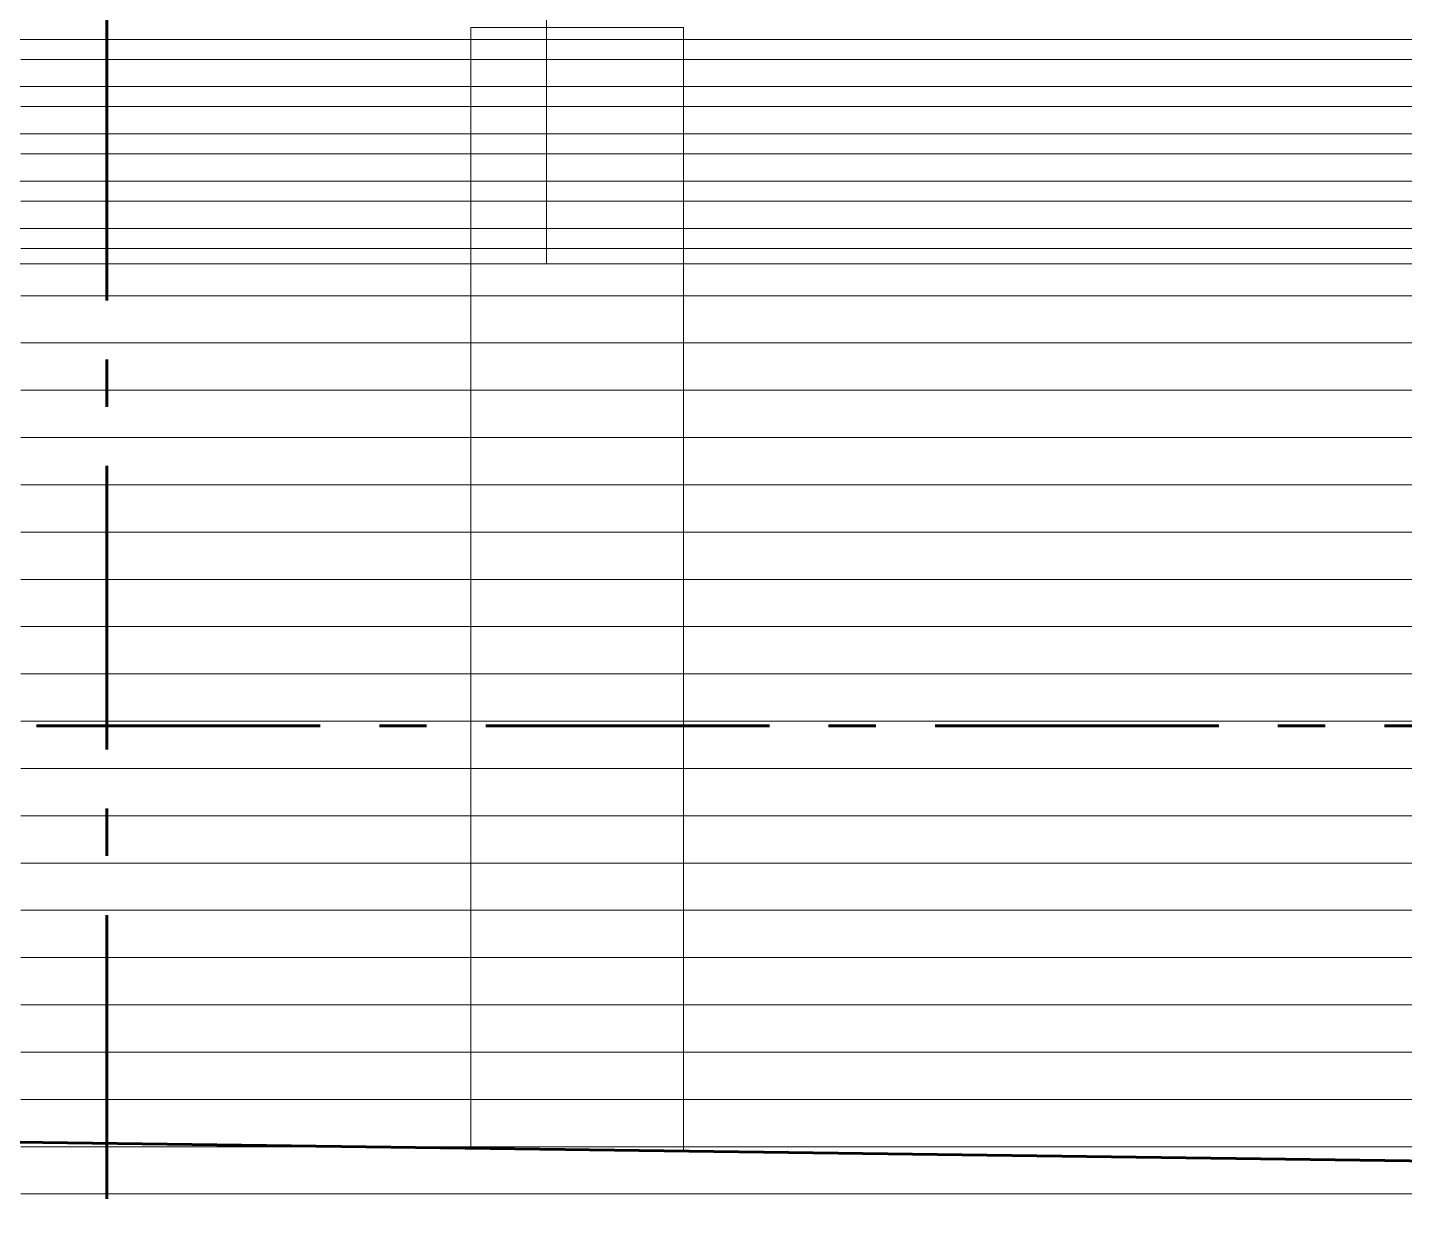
# Model space of a CAD drawing. Header units: metres. Extents: x 48 to 635, y -15 to 39.
# Drawn here: x 68.461 to 71.373, y 15.008 to 17.522 of the extents above; entities that cross this region are included whole.
import ezdxf

# ---------------------------------------------------------------- set-up
doc = ezdxf.new("R2010")
doc.units = ezdxf.units.M
doc.header["$MEASUREMENT"] = 0
doc.linetypes.add('Linea punta', pattern=[0.85, 0.6, -0.125, 0, -0.125])
doc.linetypes.add('Wipeout_Contour', pattern=[1, 0, -1])
for name, color, linetype in [('Marker - Section', 7, 'Continuous'), ('Shell - Roof', 7, 'Continuous'), ('Structural - Bearing', 7, 'Continuous')]:
    doc.layers.add(name, color=color, linetype=linetype)

# ---------------------------------------------------------------- blocks, each defined once
blk = doc.blocks.new('*X20')
at = {"layer": 'Shell - Roof', "color": 23, "linetype": 'Continuous', "lineweight": 13, "true_color": 0xbf8080}
for p, q in [((68.447, 17.4551), (68.6932, 17.4551)), ((68.447, 17.4551), (68.6932, 17.4551)), ((68.6932, 17.4551), (68.9394, 17.4551)), ((68.6932, 17.4551), (68.9394, 17.4551)), ((68.9394, 17.4551), (69.1856, 17.4551)), ((68.9394, 17.4551), (69.1856, 17.4551)), ((69.1856, 17.4551), (69.4318, 17.4551)), ((69.1856, 17.4551), (69.4318, 17.4551)), ((69.4318, 17.4551), (69.678, 17.4551)), ((69.4318, 17.4551), (69.678, 17.4551)), ((69.678, 17.4551), (69.9242, 17.4551)), ((69.678, 17.4551), (69.9242, 17.4551)), ((69.9242, 17.4551), (70.1704, 17.4551)), ((69.9242, 17.4551), (70.1704, 17.4551)), ((70.1704, 17.4551), (70.4166, 17.4551)), ((70.1704, 17.4551), (70.4166, 17.4551)), ((70.4166, 17.4551), (70.6628, 17.4551)), ((70.4166, 17.4551), (70.6628, 17.4551)), ((70.6628, 17.4551), (70.909, 17.4551)), ((70.6628, 17.4551), (70.909, 17.4551)), ((70.909, 17.4551), (71.1552, 17.4551)), ((70.909, 17.4551), (71.1552, 17.4551)), ((71.1552, 17.4551), (71.4014, 17.4551)), ((71.1552, 17.4551), (71.4014, 17.4551)), ((68.447, 17.3551), (68.6932, 17.3551)), ((68.447, 17.3551), (68.6932, 17.3551)), ((68.6932, 17.3551), (68.9394, 17.3551)), ((68.6932, 17.3551), (68.9394, 17.3551)), ((68.9394, 17.3551), (69.1856, 17.3551)), ((68.9394, 17.3551), (69.1856, 17.3551)), ((69.1856, 17.3551), (69.4318, 17.3551)), ((69.1856, 17.3551), (69.4318, 17.3551)), ((69.4318, 17.3551), (69.678, 17.3551)), ((69.4318, 17.3551), (69.678, 17.3551)), ((69.678, 17.3551), (69.9242, 17.3551)), ((69.678, 17.3551), (69.9242, 17.3551)), ((69.9242, 17.3551), (70.1704, 17.3551)), ((69.9242, 17.3551), (70.1704, 17.3551)), ((70.1704, 17.3551), (70.4166, 17.3551)), ((70.1704, 17.3551), (70.4166, 17.3551)), ((70.4166, 17.3551), (70.6628, 17.3551)), ((70.4166, 17.3551), (70.6628, 17.3551)), ((70.6628, 17.3551), (70.909, 17.3551)), ((70.6628, 17.3551), (70.909, 17.3551)), ((70.909, 17.3551), (71.1552, 17.3551)), ((70.909, 17.3551), (71.1552, 17.3551)), ((71.1552, 17.3551), (71.4014, 17.3551)), ((71.1552, 17.3551), (71.4014, 17.3551)), ((68.447, 17.2551), (68.6932, 17.2551)), ((68.447, 17.2551), (68.6932, 17.2551)), ((68.6932, 17.2551), (68.9394, 17.2551)), ((68.6932, 17.2551), (68.9394, 17.2551)), ((68.9394, 17.2551), (69.1856, 17.2551)), ((68.9394, 17.2551), (69.1856, 17.2551)), ((69.1856, 17.2551), (69.4318, 17.2551)), ((69.1856, 17.2551), (69.4318, 17.2551)), ((69.4318, 17.2551), (69.678, 17.2551)), ((69.4318, 17.2551), (69.678, 17.2551)), ((69.678, 17.2551), (69.9242, 17.2551)), ((69.678, 17.2551), (69.9242, 17.2551)), ((69.9242, 17.2551), (70.1704, 17.2551)), ((69.9242, 17.2551), (70.1704, 17.2551)), ((70.1704, 17.2551), (70.4166, 17.2551)), ((70.1704, 17.2551), (70.4166, 17.2551)), ((70.4166, 17.2551), (70.6628, 17.2551)), ((70.4166, 17.2551), (70.6628, 17.2551)), ((70.6628, 17.2551), (70.909, 17.2551)), ((70.6628, 17.2551), (70.909, 17.2551)), ((70.909, 17.2551), (71.1552, 17.2551)), ((70.909, 17.2551), (71.1552, 17.2551)), ((71.1552, 17.2551), (71.4014, 17.2551)), ((71.1552, 17.2551), (71.4014, 17.2551)), ((68.447, 17.1551), (68.6932, 17.1551)), ((68.447, 17.1551), (68.6932, 17.1551)), ((68.6932, 17.1551), (68.9394, 17.1551)), ((68.6932, 17.1551), (68.9394, 17.1551)), ((68.9394, 17.1551), (69.1856, 17.1551)), ((68.9394, 17.1551), (69.1856, 17.1551)), ((69.1856, 17.1551), (69.4318, 17.1551)), ((69.1856, 17.1551), (69.4318, 17.1551)), ((69.4318, 17.1551), (69.678, 17.1551)), ((69.4318, 17.1551), (69.678, 17.1551)), ((69.678, 17.1551), (69.9242, 17.1551)), ((69.678, 17.1551), (69.9242, 17.1551)), ((69.9242, 17.1551), (70.1704, 17.1551)), ((69.9242, 17.1551), (70.1704, 17.1551)), ((70.1704, 17.1551), (70.4166, 17.1551)), ((70.1704, 17.1551), (70.4166, 17.1551)), ((70.4166, 17.1551), (70.6628, 17.1551)), ((70.4166, 17.1551), (70.6628, 17.1551)), ((70.6628, 17.1551), (70.909, 17.1551)), ((70.6628, 17.1551), (70.909, 17.1551)), ((70.909, 17.1551), (71.1552, 17.1551)), ((70.909, 17.1551), (71.1552, 17.1551)), ((71.1552, 17.1551), (71.4014, 17.1551)), ((71.1552, 17.1551), (71.4014, 17.1551)), ((68.447, 17.0551), (68.6932, 17.0551)), ((68.447, 17.0551), (68.6932, 17.0551)), ((68.6932, 17.0551), (68.9394, 17.0551)), ((68.6932, 17.0551), (68.9394, 17.0551)), ((68.9394, 17.0551), (69.1856, 17.0551)), ((68.9394, 17.0551), (69.1856, 17.0551)), ((69.1856, 17.0551), (69.4318, 17.0551)), ((69.1856, 17.0551), (69.4318, 17.0551)), ((69.4318, 17.0551), (69.678, 17.0551)), ((69.4318, 17.0551), (69.678, 17.0551)), ((69.678, 17.0551), (69.9242, 17.0551)), ((69.678, 17.0551), (69.9242, 17.0551)), ((69.9242, 17.0551), (70.1704, 17.0551)), ((69.9242, 17.0551), (70.1704, 17.0551)), ((70.1704, 17.0551), (70.4166, 17.0551)), ((70.1704, 17.0551), (70.4166, 17.0551)), ((70.4166, 17.0551), (70.6628, 17.0551)), ((70.4166, 17.0551), (70.6628, 17.0551)), ((70.6628, 17.0551), (70.909, 17.0551)), ((70.6628, 17.0551), (70.909, 17.0551)), ((70.909, 17.0551), (71.1552, 17.0551)), ((70.909, 17.0551), (71.1552, 17.0551)), ((71.1552, 17.0551), (71.4014, 17.0551)), ((71.1552, 17.0551), (71.4014, 17.0551)), ((68.447, 16.9551), (68.6932, 16.9551)), ((68.447, 16.9551), (68.6932, 16.9551)), ((68.6932, 16.9551), (68.9394, 16.9551)), ((68.6932, 16.9551), (68.9394, 16.9551)), ((68.9394, 16.9551), (69.1856, 16.9551)), ((68.9394, 16.9551), (69.1856, 16.9551)), ((69.1856, 16.9551), (69.4318, 16.9551)), ((69.1856, 16.9551), (69.4318, 16.9551)), ((69.4318, 16.9551), (69.678, 16.9551)), ((69.4318, 16.9551), (69.678, 16.9551)), ((69.678, 16.9551), (69.9242, 16.9551)), ((69.678, 16.9551), (69.9242, 16.9551)), ((69.9242, 16.9551), (70.1704, 16.9551)), ((69.9242, 16.9551), (70.1704, 16.9551)), ((70.1704, 16.9551), (70.4166, 16.9551)), ((70.1704, 16.9551), (70.4166, 16.9551)), ((70.4166, 16.9551), (70.6628, 16.9551)), ((70.4166, 16.9551), (70.6628, 16.9551)), ((70.6628, 16.9551), (70.909, 16.9551)), ((70.6628, 16.9551), (70.909, 16.9551)), ((70.909, 16.9551), (71.1552, 16.9551)), ((70.909, 16.9551), (71.1552, 16.9551)), ((71.1552, 16.9551), (71.4014, 16.9551)), ((71.1552, 16.9551), (71.4014, 16.9551)), ((68.447, 16.8551), (68.6932, 16.8551)), ((68.447, 16.8551), (68.6932, 16.8551)), ((68.6932, 16.8551), (68.9394, 16.8551)), ((68.6932, 16.8551), (68.9394, 16.8551)), ((68.9394, 16.8551), (69.1856, 16.8551)), ((68.9394, 16.8551), (69.1856, 16.8551)), ((69.1856, 16.8551), (69.4318, 16.8551)), ((69.1856, 16.8551), (69.4318, 16.8551)), ((69.4318, 16.8551), (69.678, 16.8551)), ((69.4318, 16.8551), (69.678, 16.8551)), ((69.678, 16.8551), (69.9242, 16.8551)), ((69.678, 16.8551), (69.9242, 16.8551)), ((69.9242, 16.8551), (70.1704, 16.8551)), ((69.9242, 16.8551), (70.1704, 16.8551)), ((70.1704, 16.8551), (70.4166, 16.8551)), ((70.1704, 16.8551), (70.4166, 16.8551)), ((70.4166, 16.8551), (70.6628, 16.8551)), ((70.4166, 16.8551), (70.6628, 16.8551)), ((70.6628, 16.8551), (70.909, 16.8551)), ((70.6628, 16.8551), (70.909, 16.8551)), ((70.909, 16.8551), (71.1552, 16.8551)), ((70.909, 16.8551), (71.1552, 16.8551)), ((71.1552, 16.8551), (71.4014, 16.8551)), ((71.1552, 16.8551), (71.4014, 16.8551)), ((68.447, 16.7551), (68.6932, 16.7551)), ((68.447, 16.7551), (68.6932, 16.7551)), ((68.6932, 16.7551), (68.9394, 16.7551)), ((68.6932, 16.7551), (68.9394, 16.7551)), ((68.9394, 16.7551), (69.1856, 16.7551)), ((68.9394, 16.7551), (69.1856, 16.7551)), ((69.1856, 16.7551), (69.4318, 16.7551)), ((69.1856, 16.7551), (69.4318, 16.7551)), ((69.4318, 16.7551), (69.678, 16.7551)), ((69.4318, 16.7551), (69.678, 16.7551)), ((69.678, 16.7551), (69.9242, 16.7551)), ((69.678, 16.7551), (69.9242, 16.7551)), ((69.9242, 16.7551), (70.1704, 16.7551)), ((69.9242, 16.7551), (70.1704, 16.7551)), ((70.1704, 16.7551), (70.4166, 16.7551)), ((70.1704, 16.7551), (70.4166, 16.7551)), ((70.4166, 16.7551), (70.6628, 16.7551)), ((70.4166, 16.7551), (70.6628, 16.7551)), ((70.6628, 16.7551), (70.909, 16.7551)), ((70.6628, 16.7551), (70.909, 16.7551)), ((70.909, 16.7551), (71.1552, 16.7551)), ((70.909, 16.7551), (71.1552, 16.7551)), ((71.1552, 16.7551), (71.4014, 16.7551)), ((71.1552, 16.7551), (71.4014, 16.7551)), ((68.447, 16.6551), (68.6932, 16.6551)), ((68.447, 16.6551), (68.6932, 16.6551)), ((68.6932, 16.6551), (68.9394, 16.6551)), ((68.6932, 16.6551), (68.9394, 16.6551)), ((68.9394, 16.6551), (69.1856, 16.6551)), ((68.9394, 16.6551), (69.1856, 16.6551)), ((69.1856, 16.6551), (69.4318, 16.6551)), ((69.1856, 16.6551), (69.4318, 16.6551)), ((69.4318, 16.6551), (69.678, 16.6551)), ((69.4318, 16.6551), (69.678, 16.6551)), ((69.678, 16.6551), (69.9242, 16.6551)), ((69.678, 16.6551), (69.9242, 16.6551)), ((69.9242, 16.6551), (70.1704, 16.6551)), ((69.9242, 16.6551), (70.1704, 16.6551)), ((70.1704, 16.6551), (70.4166, 16.6551)), ((70.1704, 16.6551), (70.4166, 16.6551)), ((70.4166, 16.6551), (70.6628, 16.6551)), ((70.4166, 16.6551), (70.6628, 16.6551)), ((70.6628, 16.6551), (70.909, 16.6551)), ((70.6628, 16.6551), (70.909, 16.6551)), ((70.909, 16.6551), (71.1552, 16.6551)), ((70.909, 16.6551), (71.1552, 16.6551)), ((71.1552, 16.6551), (71.4014, 16.6551)), ((71.1552, 16.6551), (71.4014, 16.6551)), ((68.447, 16.5551), (68.6932, 16.5551)), ((68.447, 16.5551), (68.6932, 16.5551)), ((68.6932, 16.5551), (68.9394, 16.5551)), ((68.6932, 16.5551), (68.9394, 16.5551)), ((68.9394, 16.5551), (69.1856, 16.5551)), ((68.9394, 16.5551), (69.1856, 16.5551)), ((69.1856, 16.5551), (69.4318, 16.5551)), ((69.1856, 16.5551), (69.4318, 16.5551)), ((69.4318, 16.5551), (69.678, 16.5551)), ((69.4318, 16.5551), (69.678, 16.5551)), ((69.678, 16.5551), (69.9242, 16.5551)), ((69.678, 16.5551), (69.9242, 16.5551)), ((69.9242, 16.5551), (70.1704, 16.5551)), ((69.9242, 16.5551), (70.1704, 16.5551)), ((70.1704, 16.5551), (70.4166, 16.5551)), ((70.1704, 16.5551), (70.4166, 16.5551)), ((70.4166, 16.5551), (70.6628, 16.5551)), ((70.4166, 16.5551), (70.6628, 16.5551)), ((70.6628, 16.5551), (70.909, 16.5551)), ((70.6628, 16.5551), (70.909, 16.5551)), ((70.909, 16.5551), (71.1552, 16.5551)), ((70.909, 16.5551), (71.1552, 16.5551)), ((71.1552, 16.5551), (71.4014, 16.5551)), ((71.1552, 16.5551), (71.4014, 16.5551)), ((68.447, 16.4551), (68.6932, 16.4551)), ((68.447, 16.4551), (68.6932, 16.4551)), ((68.6932, 16.4551), (68.9394, 16.4551)), ((68.6932, 16.4551), (68.9394, 16.4551)), ((68.9394, 16.4551), (69.1856, 16.4551)), ((68.9394, 16.4551), (69.1856, 16.4551)), ((69.1856, 16.4551), (69.4318, 16.4551)), ((69.1856, 16.4551), (69.4318, 16.4551)), ((69.4318, 16.4551), (69.678, 16.4551)), ((69.4318, 16.4551), (69.678, 16.4551)), ((69.678, 16.4551), (69.9242, 16.4551)), ((69.678, 16.4551), (69.9242, 16.4551)), ((69.9242, 16.4551), (70.1704, 16.4551)), ((69.9242, 16.4551), (70.1704, 16.4551)), ((70.1704, 16.4551), (70.4166, 16.4551)), ((70.1704, 16.4551), (70.4166, 16.4551)), ((70.4166, 16.4551), (70.6628, 16.4551)), ((70.4166, 16.4551), (70.6628, 16.4551)), ((70.6628, 16.4551), (70.909, 16.4551)), ((70.6628, 16.4551), (70.909, 16.4551)), ((70.909, 16.4551), (71.1552, 16.4551)), ((70.909, 16.4551), (71.1552, 16.4551)), ((71.1552, 16.4551), (71.4014, 16.4551)), ((71.1552, 16.4551), (71.4014, 16.4551)), ((68.447, 16.3551), (68.6932, 16.3551)), ((68.447, 16.3551), (68.6932, 16.3551)), ((68.6932, 16.3551), (68.9394, 16.3551)), ((68.6932, 16.3551), (68.9394, 16.3551)), ((68.9394, 16.3551), (69.1856, 16.3551)), ((68.9394, 16.3551), (69.1856, 16.3551)), ((69.1856, 16.3551), (69.4318, 16.3551)), ((69.1856, 16.3551), (69.4318, 16.3551)), ((69.4318, 16.3551), (69.678, 16.3551)), ((69.4318, 16.3551), (69.678, 16.3551)), ((69.678, 16.3551), (69.9242, 16.3551)), ((69.678, 16.3551), (69.9242, 16.3551)), ((69.9242, 16.3551), (70.1704, 16.3551)), ((69.9242, 16.3551), (70.1704, 16.3551)), ((70.1704, 16.3551), (70.4166, 16.3551)), ((70.1704, 16.3551), (70.4166, 16.3551)), ((70.4166, 16.3551), (70.6628, 16.3551)), ((70.4166, 16.3551), (70.6628, 16.3551)), ((70.6628, 16.3551), (70.909, 16.3551)), ((70.6628, 16.3551), (70.909, 16.3551)), ((70.909, 16.3551), (71.1552, 16.3551)), ((70.909, 16.3551), (71.1552, 16.3551)), ((71.1552, 16.3551), (71.4014, 16.3551)), ((71.1552, 16.3551), (71.4014, 16.3551)), ((68.447, 16.2551), (68.6932, 16.2551)), ((68.447, 16.2551), (68.6932, 16.2551)), ((68.6932, 16.2551), (68.9394, 16.2551)), ((68.6932, 16.2551), (68.9394, 16.2551)), ((68.9394, 16.2551), (69.1856, 16.2551)), ((68.9394, 16.2551), (69.1856, 16.2551)), ((69.1856, 16.2551), (69.4318, 16.2551)), ((69.1856, 16.2551), (69.4318, 16.2551)), ((69.4318, 16.2551), (69.678, 16.2551)), ((69.4318, 16.2551), (69.678, 16.2551)), ((69.678, 16.2551), (69.9242, 16.2551)), ((69.678, 16.2551), (69.9242, 16.2551)), ((69.9242, 16.2551), (70.1704, 16.2551)), ((69.9242, 16.2551), (70.1704, 16.2551)), ((70.1704, 16.2551), (70.4166, 16.2551)), ((70.1704, 16.2551), (70.4166, 16.2551)), ((70.4166, 16.2551), (70.6628, 16.2551)), ((70.4166, 16.2551), (70.6628, 16.2551)), ((70.6628, 16.2551), (70.909, 16.2551)), ((70.6628, 16.2551), (70.909, 16.2551)), ((70.909, 16.2551), (71.1552, 16.2551)), ((70.909, 16.2551), (71.1552, 16.2551)), ((71.1552, 16.2551), (71.4014, 16.2551)), ((71.1552, 16.2551), (71.4014, 16.2551)), ((68.447, 16.1551), (68.6932, 16.1551)), ((68.447, 16.1551), (68.6932, 16.1551)), ((68.6932, 16.1551), (68.9394, 16.1551)), ((68.6932, 16.1551), (68.9394, 16.1551)), ((68.9394, 16.1551), (69.1856, 16.1551)), ((68.9394, 16.1551), (69.1856, 16.1551)), ((69.1856, 16.1551), (69.4318, 16.1551)), ((69.1856, 16.1551), (69.4318, 16.1551)), ((69.4318, 16.1551), (69.678, 16.1551)), ((69.4318, 16.1551), (69.678, 16.1551)), ((69.678, 16.1551), (69.9242, 16.1551)), ((69.678, 16.1551), (69.9242, 16.1551)), ((69.9242, 16.1551), (70.1704, 16.1551)), ((69.9242, 16.1551), (70.1704, 16.1551)), ((70.1704, 16.1551), (70.4166, 16.1551)), ((70.1704, 16.1551), (70.4166, 16.1551)), ((70.4166, 16.1551), (70.6628, 16.1551)), ((70.4166, 16.1551), (70.6628, 16.1551)), ((70.6628, 16.1551), (70.909, 16.1551)), ((70.6628, 16.1551), (70.909, 16.1551)), ((70.909, 16.1551), (71.1552, 16.1551)), ((70.909, 16.1551), (71.1552, 16.1551)), ((71.1552, 16.1551), (71.4014, 16.1551)), ((71.1552, 16.1551), (71.4014, 16.1551)), ((68.447, 16.0551), (68.6932, 16.0551)), ((68.447, 16.0551), (68.6932, 16.0551)), ((68.6932, 16.0551), (68.9394, 16.0551)), ((68.6932, 16.0551), (68.9394, 16.0551)), ((68.9394, 16.0551), (69.1856, 16.0551)), ((68.9394, 16.0551), (69.1856, 16.0551)), ((69.1856, 16.0551), (69.4318, 16.0551)), ((69.1856, 16.0551), (69.4318, 16.0551)), ((69.4318, 16.0551), (69.678, 16.0551)), ((69.4318, 16.0551), (69.678, 16.0551)), ((69.678, 16.0551), (69.9242, 16.0551)), ((69.678, 16.0551), (69.9242, 16.0551)), ((69.9242, 16.0551), (70.1704, 16.0551)), ((69.9242, 16.0551), (70.1704, 16.0551)), ((70.1704, 16.0551), (70.4166, 16.0551)), ((70.1704, 16.0551), (70.4166, 16.0551)), ((70.4166, 16.0551), (70.6628, 16.0551)), ((70.4166, 16.0551), (70.6628, 16.0551)), ((70.6628, 16.0551), (70.909, 16.0551)), ((70.6628, 16.0551), (70.909, 16.0551)), ((70.909, 16.0551), (71.1552, 16.0551)), ((70.909, 16.0551), (71.1552, 16.0551)), ((71.1552, 16.0551), (71.4014, 16.0551)), ((71.1552, 16.0551), (71.4014, 16.0551)), ((68.447, 15.9551), (68.6932, 15.9551)), ((68.447, 15.9551), (68.6932, 15.9551)), ((68.6932, 15.9551), (68.9394, 15.9551)), ((68.6932, 15.9551), (68.9394, 15.9551)), ((68.9394, 15.9551), (69.1856, 15.9551)), ((68.9394, 15.9551), (69.1856, 15.9551)), ((69.1856, 15.9551), (69.4318, 15.9551)), ((69.1856, 15.9551), (69.4318, 15.9551)), ((69.4318, 15.9551), (69.678, 15.9551)), ((69.4318, 15.9551), (69.678, 15.9551)), ((69.678, 15.9551), (69.9242, 15.9551)), ((69.678, 15.9551), (69.9242, 15.9551)), ((69.9242, 15.9551), (70.1704, 15.9551)), ((69.9242, 15.9551), (70.1704, 15.9551)), ((70.1704, 15.9551), (70.4166, 15.9551)), ((70.1704, 15.9551), (70.4166, 15.9551)), ((70.4166, 15.9551), (70.6628, 15.9551)), ((70.4166, 15.9551), (70.6628, 15.9551)), ((70.6628, 15.9551), (70.909, 15.9551)), ((70.6628, 15.9551), (70.909, 15.9551)), ((70.909, 15.9551), (71.1552, 15.9551)), ((70.909, 15.9551), (71.1552, 15.9551)), ((71.1552, 15.9551), (71.4014, 15.9551)), ((71.1552, 15.9551), (71.4014, 15.9551)), ((68.447, 15.8551), (68.6932, 15.8551)), ((68.447, 15.8551), (68.6932, 15.8551)), ((68.6932, 15.8551), (68.9394, 15.8551)), ((68.6932, 15.8551), (68.9394, 15.8551)), ((68.9394, 15.8551), (69.1856, 15.8551)), ((68.9394, 15.8551), (69.1856, 15.8551)), ((69.1856, 15.8551), (69.4318, 15.8551)), ((69.1856, 15.8551), (69.4318, 15.8551)), ((69.4318, 15.8551), (69.678, 15.8551)), ((69.4318, 15.8551), (69.678, 15.8551)), ((69.678, 15.8551), (69.9242, 15.8551)), ((69.678, 15.8551), (69.9242, 15.8551)), ((69.9242, 15.8551), (70.1704, 15.8551)), ((69.9242, 15.8551), (70.1704, 15.8551)), ((70.1704, 15.8551), (70.4166, 15.8551)), ((70.1704, 15.8551), (70.4166, 15.8551)), ((70.4166, 15.8551), (70.6628, 15.8551)), ((70.4166, 15.8551), (70.6628, 15.8551)), ((70.6628, 15.8551), (70.909, 15.8551)), ((70.6628, 15.8551), (70.909, 15.8551)), ((70.909, 15.8551), (71.1552, 15.8551)), ((70.909, 15.8551), (71.1552, 15.8551)), ((71.1552, 15.8551), (71.4014, 15.8551)), ((71.1552, 15.8551), (71.4014, 15.8551)), ((68.447, 15.7551), (68.6932, 15.7551)), ((68.447, 15.7551), (68.6932, 15.7551)), ((68.6932, 15.7551), (68.9394, 15.7551)), ((68.6932, 15.7551), (68.9394, 15.7551)), ((68.9394, 15.7551), (69.1856, 15.7551)), ((68.9394, 15.7551), (69.1856, 15.7551)), ((69.1856, 15.7551), (69.4318, 15.7551)), ((69.1856, 15.7551), (69.4318, 15.7551)), ((69.4318, 15.7551), (69.678, 15.7551)), ((69.4318, 15.7551), (69.678, 15.7551)), ((69.678, 15.7551), (69.9242, 15.7551)), ((69.678, 15.7551), (69.9242, 15.7551)), ((69.9242, 15.7551), (70.1704, 15.7551)), ((69.9242, 15.7551), (70.1704, 15.7551)), ((70.1704, 15.7551), (70.4166, 15.7551)), ((70.1704, 15.7551), (70.4166, 15.7551)), ((70.4166, 15.7551), (70.6628, 15.7551)), ((70.4166, 15.7551), (70.6628, 15.7551)), ((70.6628, 15.7551), (70.909, 15.7551)), ((70.6628, 15.7551), (70.909, 15.7551)), ((70.909, 15.7551), (71.1552, 15.7551)), ((70.909, 15.7551), (71.1552, 15.7551)), ((71.1552, 15.7551), (71.4014, 15.7551)), ((71.1552, 15.7551), (71.4014, 15.7551)), ((68.447, 15.6551), (68.6932, 15.6551)), ((68.447, 15.6551), (68.6932, 15.6551)), ((68.6932, 15.6551), (68.9394, 15.6551)), ((68.6932, 15.6551), (68.9394, 15.6551)), ((68.9394, 15.6551), (69.1856, 15.6551)), ((68.9394, 15.6551), (69.1856, 15.6551)), ((69.1856, 15.6551), (69.4318, 15.6551)), ((69.1856, 15.6551), (69.4318, 15.6551)), ((69.4318, 15.6551), (69.678, 15.6551)), ((69.4318, 15.6551), (69.678, 15.6551)), ((69.678, 15.6551), (69.9242, 15.6551)), ((69.678, 15.6551), (69.9242, 15.6551)), ((69.9242, 15.6551), (70.1704, 15.6551)), ((69.9242, 15.6551), (70.1704, 15.6551)), ((70.1704, 15.6551), (70.4166, 15.6551)), ((70.1704, 15.6551), (70.4166, 15.6551)), ((70.4166, 15.6551), (70.6628, 15.6551)), ((70.4166, 15.6551), (70.6628, 15.6551)), ((70.6628, 15.6551), (70.909, 15.6551)), ((70.6628, 15.6551), (70.909, 15.6551)), ((70.909, 15.6551), (71.1552, 15.6551)), ((70.909, 15.6551), (71.1552, 15.6551)), ((71.1552, 15.6551), (71.4014, 15.6551)), ((71.1552, 15.6551), (71.4014, 15.6551)), ((68.447, 15.5551), (68.6932, 15.5551)), ((68.447, 15.5551), (68.6932, 15.5551)), ((68.6932, 15.5551), (68.9394, 15.5551)), ((68.6932, 15.5551), (68.9394, 15.5551)), ((68.9394, 15.5551), (69.1856, 15.5551)), ((68.9394, 15.5551), (69.1856, 15.5551)), ((69.1856, 15.5551), (69.4318, 15.5551)), ((69.1856, 15.5551), (69.4318, 15.5551)), ((69.4318, 15.5551), (69.678, 15.5551)), ((69.4318, 15.5551), (69.678, 15.5551)), ((69.678, 15.5551), (69.9242, 15.5551)), ((69.678, 15.5551), (69.9242, 15.5551)), ((69.9242, 15.5551), (70.1704, 15.5551)), ((69.9242, 15.5551), (70.1704, 15.5551)), ((70.1704, 15.5551), (70.4166, 15.5551)), ((70.1704, 15.5551), (70.4166, 15.5551)), ((70.4166, 15.5551), (70.6628, 15.5551)), ((70.4166, 15.5551), (70.6628, 15.5551)), ((70.6628, 15.5551), (70.909, 15.5551)), ((70.6628, 15.5551), (70.909, 15.5551)), ((70.909, 15.5551), (71.1552, 15.5551)), ((70.909, 15.5551), (71.1552, 15.5551)), ((71.1552, 15.5551), (71.4014, 15.5551)), ((71.1552, 15.5551), (71.4014, 15.5551)), ((68.447, 15.4551), (68.6932, 15.4551)), ((68.447, 15.4551), (68.6932, 15.4551)), ((68.6932, 15.4551), (68.9394, 15.4551)), ((68.6932, 15.4551), (68.9394, 15.4551)), ((68.9394, 15.4551), (69.1856, 15.4551)), ((68.9394, 15.4551), (69.1856, 15.4551)), ((69.1856, 15.4551), (69.4318, 15.4551)), ((69.1856, 15.4551), (69.4318, 15.4551)), ((69.4318, 15.4551), (69.678, 15.4551)), ((69.4318, 15.4551), (69.678, 15.4551)), ((69.678, 15.4551), (69.9242, 15.4551)), ((69.678, 15.4551), (69.9242, 15.4551)), ((69.9242, 15.4551), (70.1704, 15.4551)), ((69.9242, 15.4551), (70.1704, 15.4551)), ((70.1704, 15.4551), (70.4166, 15.4551)), ((70.1704, 15.4551), (70.4166, 15.4551)), ((70.4166, 15.4551), (70.6628, 15.4551)), ((70.4166, 15.4551), (70.6628, 15.4551)), ((70.6628, 15.4551), (70.909, 15.4551)), ((70.6628, 15.4551), (70.909, 15.4551)), ((70.909, 15.4551), (71.1552, 15.4551)), ((70.909, 15.4551), (71.1552, 15.4551)), ((71.1552, 15.4551), (71.4014, 15.4551)), ((71.1552, 15.4551), (71.4014, 15.4551)), ((68.447, 15.3551), (68.6932, 15.3551)), ((68.447, 15.3551), (68.6932, 15.3551)), ((68.6932, 15.3551), (68.9394, 15.3551)), ((68.6932, 15.3551), (68.9394, 15.3551)), ((68.9394, 15.3551), (69.1856, 15.3551)), ((68.9394, 15.3551), (69.1856, 15.3551)), ((69.1856, 15.3551), (69.4318, 15.3551)), ((69.1856, 15.3551), (69.4318, 15.3551)), ((69.4318, 15.3551), (69.678, 15.3551)), ((69.4318, 15.3551), (69.678, 15.3551)), ((69.678, 15.3551), (69.9242, 15.3551)), ((69.678, 15.3551), (69.9242, 15.3551)), ((69.9242, 15.3551), (70.1704, 15.3551)), ((69.9242, 15.3551), (70.1704, 15.3551)), ((70.1704, 15.3551), (70.4166, 15.3551)), ((70.1704, 15.3551), (70.4166, 15.3551)), ((70.4166, 15.3551), (70.6628, 15.3551)), ((70.4166, 15.3551), (70.6628, 15.3551)), ((70.6628, 15.3551), (70.909, 15.3551)), ((70.6628, 15.3551), (70.909, 15.3551)), ((70.909, 15.3551), (71.1552, 15.3551)), ((70.909, 15.3551), (71.1552, 15.3551)), ((71.1552, 15.3551), (71.4014, 15.3551)), ((71.1552, 15.3551), (71.4014, 15.3551)), ((68.447, 15.2551), (68.6932, 15.2551)), ((68.447, 15.2551), (68.6932, 15.2551)), ((68.6932, 15.2551), (68.9394, 15.2551)), ((68.6932, 15.2551), (68.9394, 15.2551)), ((68.9394, 15.2551), (69.1856, 15.2551)), ((68.9394, 15.2551), (69.1856, 15.2551)), ((69.1856, 15.2551), (69.4318, 15.2551)), ((69.1856, 15.2551), (69.4318, 15.2551)), ((69.4318, 15.2551), (69.678, 15.2551)), ((69.4318, 15.2551), (69.678, 15.2551)), ((69.678, 15.2551), (69.9242, 15.2551)), ((69.678, 15.2551), (69.9242, 15.2551)), ((69.9242, 15.2551), (70.1704, 15.2551)), ((69.9242, 15.2551), (70.1704, 15.2551)), ((70.1704, 15.2551), (70.4166, 15.2551)), ((70.1704, 15.2551), (70.4166, 15.2551)), ((70.4166, 15.2551), (70.6628, 15.2551)), ((70.4166, 15.2551), (70.6628, 15.2551)), ((70.6628, 15.2551), (70.909, 15.2551)), ((70.6628, 15.2551), (70.909, 15.2551)), ((70.909, 15.2551), (71.1552, 15.2551)), ((70.909, 15.2551), (71.1552, 15.2551)), ((71.1552, 15.2551), (71.4014, 15.2551)), ((71.1552, 15.2551), (71.4014, 15.2551)), ((68.447, 15.1551), (68.6932, 15.1551)), ((68.447, 15.1551), (68.6932, 15.1551)), ((68.6932, 15.1551), (68.9394, 15.1551)), ((68.6932, 15.1551), (68.9394, 15.1551)), ((68.9394, 15.1551), (69.1856, 15.1551)), ((68.9394, 15.1551), (69.1856, 15.1551)), ((69.1856, 15.1551), (69.4318, 15.1551)), ((69.1856, 15.1551), (69.4318, 15.1551)), ((69.4318, 15.1551), (69.678, 15.1551)), ((69.4318, 15.1551), (69.678, 15.1551)), ((69.678, 15.1551), (69.9242, 15.1551)), ((69.678, 15.1551), (69.9242, 15.1551)), ((69.9242, 15.1551), (70.1704, 15.1551)), ((69.9242, 15.1551), (70.1704, 15.1551)), ((70.1704, 15.1551), (70.4166, 15.1551)), ((70.1704, 15.1551), (70.4166, 15.1551)), ((70.4166, 15.1551), (70.6628, 15.1551)), ((70.4166, 15.1551), (70.6628, 15.1551)), ((70.6628, 15.1551), (70.909, 15.1551)), ((70.6628, 15.1551), (70.909, 15.1551)), ((70.909, 15.1551), (71.1552, 15.1551)), ((70.909, 15.1551), (71.1552, 15.1551)), ((71.1552, 15.1551), (71.4014, 15.1551)), ((71.1552, 15.1551), (71.4014, 15.1551)), ((68.447, 15.0551), (68.6932, 15.0551)), ((68.447, 15.0551), (68.6932, 15.0551)), ((68.6932, 15.0551), (68.9394, 15.0551)), ((68.6932, 15.0551), (68.9394, 15.0551)), ((68.9394, 15.0551), (69.1856, 15.0551)), ((68.9394, 15.0551), (69.1856, 15.0551)), ((69.1856, 15.0551), (69.4318, 15.0551)), ((69.1856, 15.0551), (69.4318, 15.0551)), ((69.4318, 15.0551), (69.678, 15.0551)), ((69.4318, 15.0551), (69.678, 15.0551)), ((69.678, 15.0551), (69.9242, 15.0551)), ((69.678, 15.0551), (69.9242, 15.0551)), ((69.9242, 15.0551), (70.1704, 15.0551)), ((69.9242, 15.0551), (70.1704, 15.0551)), ((70.1704, 15.0551), (70.4166, 15.0551)), ((70.1704, 15.0551), (70.4166, 15.0551)), ((70.4166, 15.0551), (70.6628, 15.0551)), ((70.4166, 15.0551), (70.6628, 15.0551)), ((70.6628, 15.0551), (70.909, 15.0551)), ((70.6628, 15.0551), (70.909, 15.0551)), ((70.909, 15.0551), (71.1552, 15.0551)), ((70.909, 15.0551), (71.1552, 15.0551)), ((71.1552, 15.0551), (71.4014, 15.0551)), ((71.1552, 15.0551), (71.4014, 15.0551))]:
    blk.add_line(p, q, dxfattribs=at)
blk = doc.blocks.new('*X21')
at = {"layer": 'Shell - Roof', "color": 23, "linetype": 'Continuous', "lineweight": 13, "true_color": 0xbf8080}
for p, q in [((68.4756, 17.4974), (68.2342, 17.4974)), ((68.4756, 17.4974), (68.2342, 17.4974)), ((68.7171, 17.4974), (68.4756, 17.4974)), ((68.7171, 17.4974), (68.4756, 17.4974)), ((68.9585, 17.4974), (68.7171, 17.4974)), ((68.9585, 17.4974), (68.7171, 17.4974)), ((69.1999, 17.4974), (68.9585, 17.4974)), ((69.1999, 17.4974), (68.9585, 17.4974)), ((69.4413, 17.4974), (69.1999, 17.4974)), ((69.4413, 17.4974), (69.1999, 17.4974)), ((69.5585, 17.4974), (69.4413, 17.4974)), ((69.5585, 17.4974), (69.4413, 17.4974)), ((68.4756, 17.3974), (68.2342, 17.3974)), ((68.4756, 17.3974), (68.2342, 17.3974)), ((68.7171, 17.3974), (68.4756, 17.3974)), ((68.7171, 17.3974), (68.4756, 17.3974)), ((68.9585, 17.3974), (68.7171, 17.3974)), ((68.9585, 17.3974), (68.7171, 17.3974)), ((69.1999, 17.3974), (68.9585, 17.3974)), ((69.1999, 17.3974), (68.9585, 17.3974)), ((69.4413, 17.3974), (69.1999, 17.3974)), ((69.4413, 17.3974), (69.1999, 17.3974)), ((69.5585, 17.3974), (69.4413, 17.3974)), ((69.5585, 17.3974), (69.4413, 17.3974)), ((68.4756, 17.2974), (68.2342, 17.2974)), ((68.4756, 17.2974), (68.2342, 17.2974)), ((68.7171, 17.2974), (68.4756, 17.2974)), ((68.7171, 17.2974), (68.4756, 17.2974)), ((68.9585, 17.2974), (68.7171, 17.2974)), ((68.9585, 17.2974), (68.7171, 17.2974)), ((69.1999, 17.2974), (68.9585, 17.2974)), ((69.1999, 17.2974), (68.9585, 17.2974)), ((69.4413, 17.2974), (69.1999, 17.2974)), ((69.4413, 17.2974), (69.1999, 17.2974)), ((69.5585, 17.2974), (69.4413, 17.2974)), ((69.5585, 17.2974), (69.4413, 17.2974)), ((68.4756, 17.1974), (68.2342, 17.1974)), ((68.4756, 17.1974), (68.2342, 17.1974)), ((68.7171, 17.1974), (68.4756, 17.1974)), ((68.7171, 17.1974), (68.4756, 17.1974)), ((68.9585, 17.1974), (68.7171, 17.1974)), ((68.9585, 17.1974), (68.7171, 17.1974)), ((69.1999, 17.1974), (68.9585, 17.1974)), ((69.1999, 17.1974), (68.9585, 17.1974)), ((69.4413, 17.1974), (69.1999, 17.1974)), ((69.4413, 17.1974), (69.1999, 17.1974)), ((69.5585, 17.1974), (69.4413, 17.1974)), ((69.5585, 17.1974), (69.4413, 17.1974)), ((68.4756, 17.0974), (68.2342, 17.0974)), ((68.4756, 17.0974), (68.2342, 17.0974)), ((68.7171, 17.0974), (68.4756, 17.0974)), ((68.7171, 17.0974), (68.4756, 17.0974)), ((68.9585, 17.0974), (68.7171, 17.0974)), ((68.9585, 17.0974), (68.7171, 17.0974)), ((69.1999, 17.0974), (68.9585, 17.0974)), ((69.1999, 17.0974), (68.9585, 17.0974)), ((69.4413, 17.0974), (69.1999, 17.0974)), ((69.4413, 17.0974), (69.1999, 17.0974)), ((69.5585, 17.0974), (69.4413, 17.0974)), ((69.5585, 17.0974), (69.4413, 17.0974))]:
    blk.add_line(p, q, dxfattribs=at)
blk = doc.blocks.new('*X22')
at = {"layer": 'Shell - Roof', "color": 23, "linetype": 'Continuous', "lineweight": 13, "true_color": 0xbf8080}
for p, q in [((69.5585, 17.4974), (69.6827, 17.4974)), ((69.5585, 17.4974), (69.6827, 17.4974)), ((69.6827, 17.4974), (69.9242, 17.4974)), ((69.6827, 17.4974), (69.9242, 17.4974)), ((69.9242, 17.4974), (70.1656, 17.4974)), ((69.9242, 17.4974), (70.1656, 17.4974)), ((70.1656, 17.4974), (70.407, 17.4974)), ((70.1656, 17.4974), (70.407, 17.4974)), ((70.407, 17.4974), (70.6484, 17.4974)), ((70.407, 17.4974), (70.6484, 17.4974)), ((70.6484, 17.4974), (70.8898, 17.4974)), ((70.6484, 17.4974), (70.8898, 17.4974)), ((70.8898, 17.4974), (71.1313, 17.4974)), ((70.8898, 17.4974), (71.1313, 17.4974)), ((71.1313, 17.4974), (71.3727, 17.4974)), ((71.1313, 17.4974), (71.3727, 17.4974)), ((71.3727, 17.4974), (71.6141, 17.4974)), ((71.3727, 17.4974), (71.6141, 17.4974)), ((69.5585, 17.3974), (69.6827, 17.3974)), ((69.5585, 17.3974), (69.6827, 17.3974)), ((69.6827, 17.3974), (69.9242, 17.3974)), ((69.6827, 17.3974), (69.9242, 17.3974)), ((69.9242, 17.3974), (70.1656, 17.3974)), ((69.9242, 17.3974), (70.1656, 17.3974)), ((70.1656, 17.3974), (70.407, 17.3974)), ((70.1656, 17.3974), (70.407, 17.3974)), ((70.407, 17.3974), (70.6484, 17.3974)), ((70.407, 17.3974), (70.6484, 17.3974)), ((70.6484, 17.3974), (70.8898, 17.3974)), ((70.6484, 17.3974), (70.8898, 17.3974)), ((70.8898, 17.3974), (71.1313, 17.3974)), ((70.8898, 17.3974), (71.1313, 17.3974)), ((71.1313, 17.3974), (71.3727, 17.3974)), ((71.1313, 17.3974), (71.3727, 17.3974)), ((71.3727, 17.3974), (71.6141, 17.3974)), ((71.3727, 17.3974), (71.6141, 17.3974)), ((69.5585, 17.2974), (69.6827, 17.2974)), ((69.5585, 17.2974), (69.6827, 17.2974)), ((69.6827, 17.2974), (69.9242, 17.2974)), ((69.6827, 17.2974), (69.9242, 17.2974)), ((69.9242, 17.2974), (70.1656, 17.2974)), ((69.9242, 17.2974), (70.1656, 17.2974)), ((70.1656, 17.2974), (70.407, 17.2974)), ((70.1656, 17.2974), (70.407, 17.2974)), ((70.407, 17.2974), (70.6484, 17.2974)), ((70.407, 17.2974), (70.6484, 17.2974)), ((70.6484, 17.2974), (70.8898, 17.2974)), ((70.6484, 17.2974), (70.8898, 17.2974)), ((70.8898, 17.2974), (71.1313, 17.2974)), ((70.8898, 17.2974), (71.1313, 17.2974)), ((71.1313, 17.2974), (71.3727, 17.2974)), ((71.1313, 17.2974), (71.3727, 17.2974)), ((71.3727, 17.2974), (71.6141, 17.2974)), ((71.3727, 17.2974), (71.6141, 17.2974)), ((69.5585, 17.1974), (69.6827, 17.1974)), ((69.5585, 17.1974), (69.6827, 17.1974)), ((69.6827, 17.1974), (69.9242, 17.1974)), ((69.6827, 17.1974), (69.9242, 17.1974)), ((69.9242, 17.1974), (70.1656, 17.1974)), ((69.9242, 17.1974), (70.1656, 17.1974)), ((70.1656, 17.1974), (70.407, 17.1974)), ((70.1656, 17.1974), (70.407, 17.1974)), ((70.407, 17.1974), (70.6484, 17.1974)), ((70.407, 17.1974), (70.6484, 17.1974)), ((70.6484, 17.1974), (70.8898, 17.1974)), ((70.6484, 17.1974), (70.8898, 17.1974)), ((70.8898, 17.1974), (71.1313, 17.1974)), ((70.8898, 17.1974), (71.1313, 17.1974)), ((71.1313, 17.1974), (71.3727, 17.1974)), ((71.1313, 17.1974), (71.3727, 17.1974)), ((71.3727, 17.1974), (71.6141, 17.1974)), ((71.3727, 17.1974), (71.6141, 17.1974)), ((69.5585, 17.0974), (69.6827, 17.0974)), ((69.5585, 17.0974), (69.6827, 17.0974)), ((69.6827, 17.0974), (69.9242, 17.0974)), ((69.6827, 17.0974), (69.9242, 17.0974)), ((69.9242, 17.0974), (70.1656, 17.0974)), ((69.9242, 17.0974), (70.1656, 17.0974)), ((70.1656, 17.0974), (70.407, 17.0974)), ((70.1656, 17.0974), (70.407, 17.0974)), ((70.407, 17.0974), (70.6484, 17.0974)), ((70.407, 17.0974), (70.6484, 17.0974)), ((70.6484, 17.0974), (70.8898, 17.0974)), ((70.6484, 17.0974), (70.8898, 17.0974)), ((70.8898, 17.0974), (71.1313, 17.0974)), ((70.8898, 17.0974), (71.1313, 17.0974)), ((71.1313, 17.0974), (71.3727, 17.0974)), ((71.1313, 17.0974), (71.3727, 17.0974)), ((71.3727, 17.0974), (71.6141, 17.0974)), ((71.3727, 17.0974), (71.6141, 17.0974))]:
    blk.add_line(p, q, dxfattribs=at)

msp = doc.modelspace()

# ---------------------------------------------------------------- wipeouts: each hides what was drawn before it
at = {"color": 254, "linetype": 'Wipeout_Contour', "lineweight": 0, "ltscale": 286.093018}
msp.add_wipeout([(69.8485, 17.5224), (69.3985, 17.5224), (69.3985, 15.1519), (69.8485, 15.1458)], dxfattribs=at).dxf.layer = 'Structural - Bearing'

# ---------------------------------------------------------------- next in the draw order: linework, layer by layer
at = {"layer": 'Marker - Section', "color": 7, "linetype": 'Linea punta', "lineweight": 60}
msp.add_line((57.0802, 16.0453), (75.199, 16.0453), dxfattribs=at)
at = {"layer": 'Shell - Roof', "color": 23, "linetype": 'Continuous', "lineweight": 13, "true_color": 0xbf8080, "flags": 128}
for points in [[(69.5585, 17.0224), (69.5585, 22.7024)], [(69.5585, 17.0224), (66.6988, 17.0224)], [(75.2485, 17.0224), (69.5585, 17.0224)]]:
    msp.add_lwpolyline(points, dxfattribs=at)
at = {"layer": 'Structural - Bearing', "color": 251, "linetype": 'Continuous', "lineweight": 20, "true_color": 0x6a6a6a}
msp.add_line((69.3985, 15.1519), (69.8485, 15.1458), dxfattribs=at)
at = {"layer": 'Structural - Bearing', "color": 251, "linetype": 'Continuous', "lineweight": 20, "true_color": 0x6a6a6a, "flags": 128}
for points in [[(69.3985, 17.5224), (69.3985, 15.1519)], [(69.8485, 17.5224), (69.3985, 17.5224)], [(69.8485, 15.1458), (69.8485, 17.5224)]]:
    msp.add_lwpolyline(points, dxfattribs=at)

# ---------------------------------------------------------------- next in the draw order: block references
at = {"layer": 'Shell - Roof', "color": 23, "linetype": 'Continuous', "lineweight": 13, "true_color": 0xbf8080}
for name in ['*X21', '*X22']:
    msp.add_blockref(name, (0, 0), dxfattribs=at)

# ---------------------------------------------------------------- next in the draw order: wipeouts: each hides what was drawn before it
at = {"color": 254, "linetype": 'Wipeout_Contour', "lineweight": 0, "ltscale": 285.437834}
msp.add_wipeout([(65.181, 14.7584), (74.3724, 14.6351), (74.3784, 15.0851), (65.1822, 15.2085)], dxfattribs=at).dxf.layer = 'Structural - Bearing'

# ---------------------------------------------------------------- next in the draw order: linework, layer by layer
at = {"layer": 'Marker - Section', "color": 7, "linetype": 'Linea punta', "lineweight": 60}
msp.add_line((68.6289, 23.2452), (68.6289, 5.4658), dxfattribs=at)
at = {"layer": 'Structural - Bearing', "color": 7, "linetype": 'Continuous', "lineweight": 60, "flags": 128}
msp.add_lwpolyline([(74.3784, 15.0851), (65.1822, 15.2085)], dxfattribs=at)

# ---------------------------------------------------------------- next in the draw order: block references
at = {"layer": 'Shell - Roof', "color": 23, "linetype": 'Continuous', "lineweight": 13, "true_color": 0xbf8080}
msp.add_blockref('*X20', (0, 0), dxfattribs=at)

doc.saveas('drawing.dxf')
